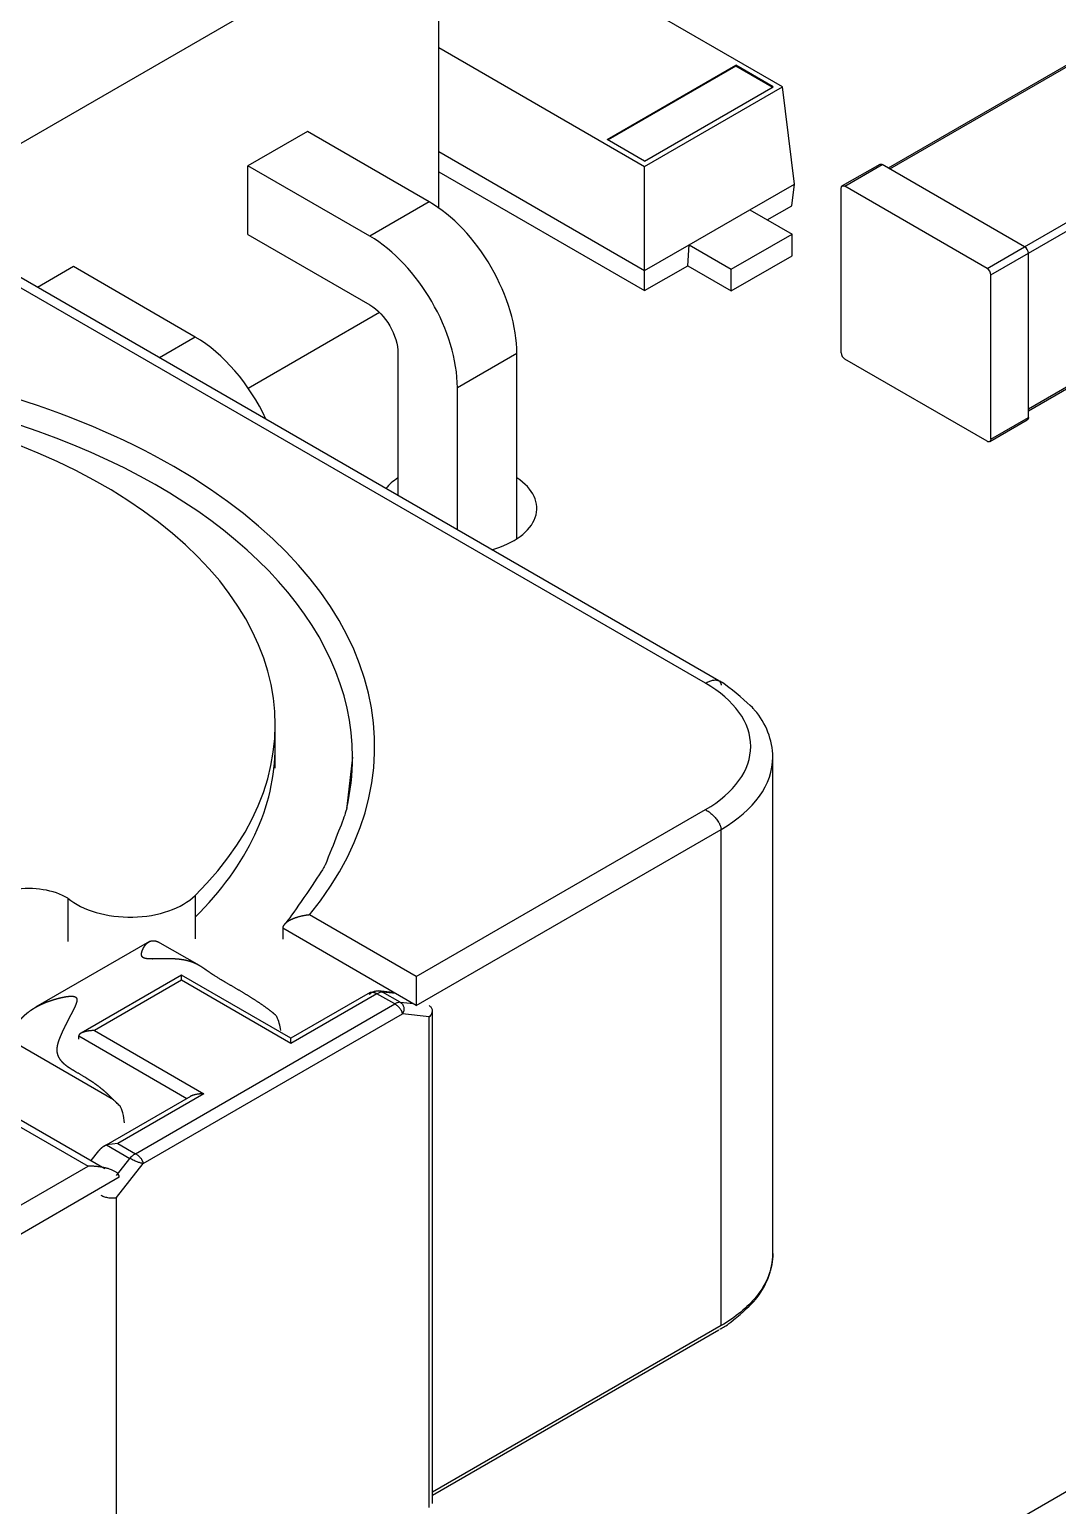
# Model space of a CAD drawing. Extents: x 0 to 11, y 0 to 8.5.
# Drawn here: x 7.6678 to 7.7697, y 6.3833 to 6.5296 of the extents above; entities that cross this region are included whole.
import ezdxf

# ---------------------------------------------------------------- set-up
doc = ezdxf.new("R2010")
doc.units = 0
doc.header["$LTSCALE"] = 0.5
doc.header["$MEASUREMENT"] = 0
doc.layers.add('TANGENT_LINES', color=7, linetype='CONTINUOUS')
doc.layers.add('VISIBLE', color=7, linetype='CONTINUOUS')

msp = doc.modelspace()

# ---------------------------------------------------------------- linework, layer by layer
at = {"layer": 'TANGENT_LINES'}
for p, q in [((7.753102473636838, 6.515741663600681), (7.775002368690382, 6.528385573750032)), ((7.766465121470285, 6.508026735371553), (7.788365016523828, 6.520670645520904)), ((7.766836306125498, 6.507383824673967), (7.788736201185869, 6.520027734827261)), ((7.734821629024625, 6.464758846854515), (7.644939263111595, 6.516652454373495)), ((7.748648257685529, 6.514027235109261), (7.75236010430593, 6.516170270728463)), ((7.707446760199068, 6.512473534426745), (7.701554203689181, 6.509071465381261)), ((7.762753274843056, 6.505883699756293), (7.766465121463458, 6.508026735375495)), ((7.763124459505097, 6.505240789062649), (7.766836306125498, 6.507383824681851)), ((7.684247718821557, 6.499079561806731), (7.68069038723055, 6.49702573548025)), ((7.716123201674257, 6.497445496962819), (7.71023064516437, 6.494043427917336)), ((7.766836306125498, 6.491953967931916), (7.771476114401001, 6.494632762455919)), ((7.763124459505097, 6.48895371805715), (7.766836306125498, 6.491096753676352)), ((7.706152253690185, 6.435680532296401), (7.734821629024625, 6.452232803660278)), ((7.706152253690185, 6.432819579725058), (7.736371324988642, 6.450266568459952)), ((7.736371324988642, 6.401083900094662), (7.736371324988642, 6.450266568459952)), ((7.684220507474544, 6.443707043537758), (7.684220507474544, 6.44156400787914)), ((7.684220507474544, 6.44156400787914), (7.684220507474543, 6.439420972220522)), ((7.706152253690185, 6.435680532296401), (7.695564140479555, 6.441793582233812)), ((7.706152253690185, 6.432819579725058), (7.69291181649414, 6.44046394961065)), ((7.682879245138738, 6.435317321779648), (7.674237737522423, 6.430328145092341)), ((7.693727116886862, 6.429054300182529), (7.682879245138738, 6.435317321779648)), ((7.702257827209995, 6.433979508023578), (7.693727116886862, 6.429054300182529)), ((7.704128474736854, 6.433988009034229), (7.702805512083175, 6.434138942126205)), ((7.678309759160108, 6.418126746650408), (7.70401268742269, 6.432966339019812)), ((7.67908460812219, 6.417143629616091), (7.704787534424625, 6.431983220853803)), ((7.705883334949549, 6.432974840030464), (7.704560372295869, 6.433125773122438)), ((7.707433030913592, 6.431681403592552), (7.704787534424632, 6.431983220853819)), ((7.674237737522423, 6.430328145092341), (7.685085609270548, 6.424065123495223)), ((7.707433030913585, 6.383042109184655), (7.707433030913585, 6.431681403592536)), ((7.672688041558406, 6.429792386177686), (7.683407618104168, 6.423603435849279)), ((7.663020525235219, 6.423004517442478), (7.673608638445849, 6.416891467505067)), ((7.685085609270548, 6.424065123495223), (7.676554898947414, 6.419139915654174)), ((7.676439111633242, 6.415975209981155), (7.677762074286929, 6.417653768742868)), ((7.676439111633224, 6.413787056172207), (7.679084608122183, 6.4171436296161)), ((7.644939263111409, 6.400339196141191), (7.673608638445849, 6.416891467505067)), ((7.646488959075427, 6.398372960940865), (7.676708030373884, 6.415819949675758)), ((7.67643911163323, 6.365147761764317), (7.67643911163323, 6.413787056172199)), ((7.736371324988642, 6.401083900094662), (7.707753983456511, 6.384561670460187))]:
    msp.add_line(p, q, dxfattribs=at)
for centre, major_axis, ratio, start_param, end_param in [((7.634091391363377, 6.458495825257343), (-0.06793963254593027, 0), 0.5773502621102924, 2.701739664815516, 5.152241969158959), ((7.634091391363359, 6.457424307428025), (-0.06574803149607078, 0), 0.5773502621102824, 3.141592653589885, 5.175573911783964), ((7.723973757276506, 6.458495825257397), (-0.01534120734907685, 0), 0.5773502621102873, 2.356194490192096, 3.92699081698753), ((7.63409139136339, 6.458495825257348), (-0.05807742782151681, 0), 0.577350262110291, 2.61225722326914, 3.14159265358974), ((7.723973757276507, 6.457424307428088), (-0.01753280839894522, 0), 0.5773502621102862, 2.356194490192081, 3.141592653589705)]:
    msp.add_ellipse(centre, major_axis=major_axis, ratio=ratio, start_param=start_param, end_param=end_param, dxfattribs=at)
at = {"layer": 'TANGENT_LINES', "extrusion": (0, 0, -1)}
msp.add_ellipse((7.723973757276507, 6.408241639062798), major_axis=(0.01753280839894522, 0), ratio=0.5773502621102862, start_param=0.4398576893655164, end_param=0.7853981633977123, dxfattribs=at)
at = {"layer": 'TANGENT_LINES'}
for points in [[(7.734821629024625, 6.464758846854515), (7.736371324988643, 6.465653564225531), (7.736371324988642, 6.464582046396223)], [(7.734821629024625, 6.452232803660278), (7.736371324988643, 6.451338086289261), (7.736371324988642, 6.450266568459952)], [(7.704787534424625, 6.431983220853803), (7.704787534424625, 6.432518979768457), (7.704012686442616, 6.432966338453967)], [(7.67908460812219, 6.417143629616091), (7.67908460812219, 6.417679388530745), (7.678309760140182, 6.418126747216254)]]:
    msp.add_rational_spline(points, [1, 0.707106781187, 1], degree=2, dxfattribs=at)
for points, knots in [([(7.702808840632408, 6.434147844179172), (7.702719320502263, 6.434139943486187), (7.702534043265405, 6.434123591649307), (7.702351943222803, 6.434028349194185), (7.702257828190069, 6.433979124896082)], [0, 0, 0, 0, 0.4831685298323523, 1, 1, 1, 1]), ([(7.704563700845102, 6.433134675175406), (7.704474180714958, 6.433126774482421), (7.704288903478099, 6.433110422645541), (7.704106803435498, 6.433015180190419), (7.704012688402763, 6.432965955892316)], [0, 0, 0, 0, 0.4831685298321659, 1, 1, 1, 1]), ([(7.704787534424625, 6.431983220853803), (7.704826669003525, 6.432042593071726), (7.704902100306437, 6.432157032114653), (7.704956673755026, 6.432329046734382), (7.704971414830645, 6.432615173996817), (7.704834997814168, 6.432926973350742), (7.704652351925647, 6.43305927664305), (7.70456058670509, 6.433125748661103)], [0, 0, 0, 0, 0.1776460164189357, 0.3424099824843896, 0.5487432072259393, 0.7732788870740813, 1, 1, 1, 1]), ([(7.677758745737695, 6.41765882731829), (7.677845644344757, 6.417752797932312), (7.678015764268545, 6.417936762603743), (7.678213182666415, 6.418064079819568), (7.678309758180035, 6.418126362391222)], [0, 0, 0, 0, 0.5108079355190069, 1, 1, 1, 1]), ([(7.67908460812219, 6.417143629616089), (7.679033744419423, 6.417152295082389), (7.678929551739603, 6.41717004601491), (7.678764154099865, 6.417217547046573), (7.678459646795717, 6.417316751938864), (7.678090669395517, 6.417475224106589), (7.677869794153231, 6.417594977340036), (7.677761859877708, 6.417653496703092)], [0, 0, 0, 0, 0.1496811954658613, 0.3066171754172743, 0.5218419923925782, 0.7663403213401085, 1, 1, 1, 1])]:
    msp.add_open_spline(points, degree=3, knots=knots, dxfattribs=at)
at = {"layer": 'VISIBLE'}
for p, q in [((7.655403431886275, 6.511625165776239), (7.708374721854169, 6.542208153923522)), ((7.708374721854169, 6.511880310298719), (7.708374721854169, 6.542208153923522)), ((7.742469255545343, 6.523885198859051), (7.719510261715374, 6.537140579964571)), ((7.774739901501195, 6.528411573130875), (7.752948723917676, 6.515830431041339)), ((7.708374721854169, 6.527774102707148), (7.72878987826638, 6.515987406801536)), ((7.725078031645977, 6.518666201325538), (7.737829447269841, 6.526028234478253)), ((7.737829447269841, 6.525921082695322), (7.725170827813194, 6.518612625434073)), ((7.737829447269841, 6.525921082695322), (7.737829447269841, 6.526028234478253)), ((7.741541293890243, 6.523885198859051), (7.737829447269841, 6.526028234478253)), ((7.741448497723026, 6.523831622967585), (7.737829447269841, 6.525921082695322)), ((7.72878987826638, 6.516523165706335), (7.741541293890243, 6.523885198859051)), ((7.72878987826638, 6.515987406801536), (7.742469255545343, 6.523885198859051)), ((7.743637264747987, 6.514241538395268), (7.742469255545343, 6.523885198859051)), ((7.695360059641385, 6.519451794161772), (7.689467503131497, 6.516049725116289)), ((7.707446760199068, 6.512473534426745), (7.695360059641385, 6.519451794161772)), ((7.72878987826638, 6.516523165706335), (7.725078031645977, 6.518666201325538)), ((7.736151184305809, 6.465005429752004), (7.646268818392778, 6.516899037270985)), ((7.708374721854169, 6.517456091824071), (7.72878987826638, 6.50566939591846)), ((7.701554203689181, 6.509071465381261), (7.689467503131497, 6.516049725116289)), ((7.689467503131497, 6.509245586900176), (7.689467503131497, 6.516049725116289)), ((7.708374721854169, 6.515462911814189), (7.72878987826638, 6.503676215908577)), ((7.72878987826638, 6.50566939591846), (7.72878987826638, 6.515987406801536)), ((7.752097637116743, 6.516196270109306), (7.748385790496341, 6.514053234490104)), ((7.766465121463458, 6.508026735375495), (7.75236010430593, 6.516170270728463)), ((7.739229446886259, 6.511696683597465), (7.743637264747987, 6.514241538395268)), ((7.743377707147393, 6.51209850273665), (7.743637264747987, 6.514241538395268)), ((7.748277073023489, 6.497525860533958), (7.748277073023489, 6.513812931539458)), ((7.762753274843056, 6.505883699756293), (7.748648257685529, 6.514027235109261)), ((7.733197696128107, 6.508214250716262), (7.739229446886259, 6.511696683597466)), ((7.739229446886259, 6.511696683597466), (7.743405274334211, 6.509285768525864)), ((7.740955591430298, 6.510700093592525), (7.743377707147393, 6.51209850273665)), ((7.689467503131497, 6.509245586900176), (7.701554203689181, 6.502267327165148)), ((7.72878987826638, 6.50566939591846), (7.733197696128107, 6.508214250716262)), ((7.733067917327809, 6.506146142882011), (7.733197696128107, 6.508214250716262)), ((7.733197696128107, 6.508214250716262), (7.737373523576059, 6.50580333564466)), ((7.737373523576059, 6.50580333564466), (7.743405274334211, 6.509285768525864)), ((7.743405274334211, 6.507142732867245), (7.743405274334211, 6.509285768525864)), ((7.737373523576059, 6.503660299986041), (7.743405274334211, 6.507142732867245)), ((7.766836306125498, 6.491096753676352), (7.766836306125498, 6.507383824681851)), ((7.672161018263874, 6.506057821541758), (7.668603686672866, 6.504003995215277)), ((7.684247718821557, 6.499079561806731), (7.672161018263874, 6.506057821541758)), ((7.72878987826638, 6.503676215908577), (7.733067917327809, 6.506146142882011)), ((7.72878987826638, 6.503676215908577), (7.72878987826638, 6.50566939591846)), ((7.733067917327809, 6.506146142882011), (7.737373523576059, 6.503660299986041)), ((7.737373523576059, 6.503660299986041), (7.737373523576059, 6.50580333564466)), ((7.763124459505097, 6.48895371805715), (7.763124459505097, 6.505240789062649)), ((7.689490613807537, 6.494016588733122), (7.70250159450517, 6.501528481849213)), ((7.704338088654482, 6.497445496962819), (7.704338088654482, 6.483372728864837)), ((7.716123201674257, 6.479080604631186), (7.716123201674257, 6.497445496962819)), ((7.762753274843056, 6.488739414487346), (7.748648257685529, 6.496882949840314)), ((7.71023064516437, 6.479970659819354), (7.71023064516437, 6.494043427917336)), ((7.766836306125498, 6.491776433042717), (7.771476114401001, 6.49445522756672)), ((7.763015742032243, 6.488713415106504), (7.766727588652645, 6.490856450725706)), ((7.692168819184908, 6.458495825257346), (7.692168819184908, 6.460638860915964)), ((7.692168819184907, 6.456352789598728), (7.692168819184908, 6.458495825257346)), ((7.699839422859442, 6.457424307429288), (7.699277665083353, 6.452532110879902)), ((7.741506565675452, 6.408241639062798), (7.741506565675452, 6.457424307428088)), ((7.671620781232981, 6.443444111524642), (7.671620781232981, 6.439158040207406)), ((7.679693414565898, 6.439149910392441), (7.668418572669818, 6.432640377468488)), ((7.69291181649414, 6.44046394961065), (7.692911816494139, 6.439392431781342)), ((7.684648579020834, 6.436769546240311), (7.680771091610225, 6.439008214613155)), ((7.682870866298802, 6.435819585248001), (7.672916561081174, 6.430072464521477)), ((7.682879245138738, 6.435317321779648), (7.682879245138738, 6.435824332656289)), ((7.693727116886862, 6.429561401176315), (7.682887623978673, 6.435819585248)), ((7.706152253690185, 6.435680532296401), (7.706152253690195, 6.432819579725064)), ((7.70159304858933, 6.434102798906476), (7.693727116886862, 6.429561401176315)), ((7.704012684122712, 6.432966339793364), (7.702257828549826, 6.433979506118335)), ((7.703796741740598, 6.434106581781514), (7.702418874188375, 6.434263778819096)), ((7.704563698525206, 6.433134676514803), (7.70280884295232, 6.434147842839774)), ((7.706152253690185, 6.432819579725058), (7.706152253690159, 6.432773239120857)), ((7.707753983456511, 6.383462679924431), (7.707753983456511, 6.432377468832394)), ((7.676130762393818, 6.423460523624928), (7.666076449327317, 6.429265383909212)), ((7.672688041558406, 6.429463192539056), (7.672688041558406, 6.429792386177686)), ((7.693727116886862, 6.429054300182529), (7.693727116886862, 6.429561311059171)), ((7.663467593177839, 6.42346431956135), (7.675262257632332, 6.416654666947045)), ((7.683764432829221, 6.423809442924314), (7.675174163798316, 6.418849848847723)), ((7.676554897967341, 6.419139531394988), (7.675455987411918, 6.418988327241452)), ((7.675455987582431, 6.418988325342795), (7.677758743417783, 6.417658828657679)), ((7.676554902247391, 6.419139914880622), (7.678309757820277, 6.418126748555651)), ((7.673909403438539, 6.417435737670429), (7.674684251420536, 6.418418855270578)), ((7.676708030373883, 6.415772854517467), (7.676708030373884, 6.415819949675758)), ((7.707753983456511, 6.38426538538534), (7.736151184305809, 6.400660516738881)), ((7.774259999366302, 6.386730919121717), (7.751988919643891, 6.373872705406504))]:
    msp.add_line(p, q, dxfattribs=at)
for centre, radius, start, end in [((7.734223394277913, 6.457287464961114), 0.0072844568408851, 1.076395564910118, 41.23722211528175), ((7.734182985687906, 6.408397724424259), 0.0073252430999962, 319.4597645541485, 358.7790563126337)]:
    msp.add_arc(centre, radius, start, end, dxfattribs=at)
at = {"layer": 'VISIBLE', "extrusion": (0, 0, -1)}
for centre, major_axis, ratio, start_param, end_param in [((7.75236010430593, 6.51574166359674), (-0.0002624671891870989, 0.0004546065125667909), 0.5773502727288056, 0, 0.7853981541984222), ((7.748648257685529, 6.513598627977538), (-0.0002624671891870989, 0.0004546065125667909), 0.5773502727288056, 5.497787134585166, 7.068583461380401), ((7.701554203689181, 6.499052773677221), (-0.001968503918904574, 0.003409548844248711), 0.5773502727294332, 0.7853981542009357, 2.356194480995666), ((7.766465121463458, 6.491311057238272), (-0.0002624671891870989, 0.0004546065125667909), 0.5773502727288056, 2.356194480992104, 3.141592653589793), ((7.762753274843056, 6.489168021619069), (-0.0002624671891870989, 0.0004546065125667909), 0.5773502727288056, 2.356194480994176, 3.926990807790607), ((7.723973757276507, 6.408241639062798), (0.01753280839894522, 0), 0.5773502621102862, 0, 0.4398576893655164)]:
    msp.add_ellipse(centre, major_axis=major_axis, ratio=ratio, start_param=start_param, end_param=end_param, dxfattribs=at)
at = {"layer": 'VISIBLE'}
for centre, major_axis, ratio, start_param, end_param in [((7.707446760199069, 6.502454842722704), (0.006135170547253211, -0.01062642723124174), 0.5773502727293037, 0.7853981725937861, 2.356194499388794), ((7.701554203689181, 6.499052773677221), (0.006135170547253211, -0.01062642723124174), 0.5773502727293037, 0.7853981725937861, 2.356194499388589), ((7.766465121463458, 6.507598128243771), (0.0002624671891870989, -0.0004546065125667909), 0.5773502727288056, 0.7853981725976892, 2.356194499388979), ((7.762753274843056, 6.505455092624569), (0.0002624671891870989, -0.0004546065125667909), 0.5773502727288056, 0.7853981725956168, 2.356194499388979), ((7.684247718821558, 6.489060870102691), (0.006135170547253211, -0.01062642723124174), 0.5773502727293037, 1.416458366509808, 2.356194499388589), ((7.634091391363372, 6.460638860915954), (-0.05807742782152836, 0), 0.5773502621102833, 2.612257223270076, 5.205532539810921), ((7.748648257685529, 6.497311556972038), (0.0002624671891870989, -0.0004546065125667909), 0.5773502727288056, 3.926990826184213, 5.497787152978772), ((7.71023064516437, 6.482096004057966), (-0.007874015748031482, 0), 0.5773502621103194, 5.557967060082633, 5.834706867680168), ((7.71023064516437, 6.482096004057966), (-0.007874015748031482, 0), 0.5773502621103194, 2.019274766294276, 3.866810900686965), ((7.634091391363359, 6.457424307428025), (-0.06574803149607078, 0), 0.5773502621102824, 3.008434422334977, 3.141592653589885), ((7.667677037578909, 6.441248179270281), (-0.005479002624673157, 0), 0.5773502621103686, 3.908885970625894, 7.086688316938115), ((7.677776145035443, 6.445883717680694), (-0.007466159559536223, 0), 0.577350262110286, 0.6015930344457959, 2.612257291536425)]:
    msp.add_ellipse(centre, major_axis=major_axis, ratio=ratio, start_param=start_param, end_param=end_param, dxfattribs=at)
for points, degree, knots in [([(7.73970120991184, 6.462089219572441), (7.739660608676559, 6.462150301023595), (7.739492639416746, 6.462402997919823), (7.736867209347047, 6.464646072175805), (7.736393364421692, 6.464878210886124), (7.736244598697498, 6.464951091867867)], 3, [0, 0, 0, 0, 0.1794477525070848, 0.7423839682470549, 1, 1, 1, 1]), ([(7.699277665083353, 6.452532110879902), (7.699247009656033, 6.452362429235333), (7.699128817682301, 6.451708221800285), (7.697969587821961, 6.44884864288344), (7.697111027166214, 6.446730752347662)], 3, [0, 0, 0, 0, 0.2593697892715701, 1, 1, 1, 1]), ([(7.697111027166214, 6.446730752347662), (7.697092044596059, 6.446680505151195), (7.696989565110415, 6.446409240153517), (7.693492814930418, 6.441254000404303), (7.693184987905258, 6.440961554415138), (7.693114997707589, 6.440895061381987)], 3, [0, 0, 0, 0, 0.1494092819078878, 0.8066023850127498, 1, 1, 1, 1]), ([(7.695564140478423, 6.44179358223243), (7.695511813757494, 6.441788310065259), (7.69545947510386, 6.441782553320301), (7.695407158008492, 6.441776315396543), (7.695354895922338, 6.441769600119531), (7.695302722256463, 6.441762411741503), (7.695250670381954, 6.441754754941302), (7.694664133189391, 6.441662981364161), (7.694145910182338, 6.441530148106991), (7.693680548433975, 6.441353706168698), (7.693303292251811, 6.441143955370781), (7.693042294702848, 6.440915131333723), (7.692911816538181, 6.440683410186296), (7.69291181649414, 6.44046394961065)], 7, [0, 0, 0, 0, 0, 0, 0, 0, 0.08847989963856, 0.08847989963856, 0.08847989963856, 0.08847989963856, 0.08847989963856, 0.08847989963856, 1, 1, 1, 1, 1, 1, 1, 1]), ([(7.692188001901651, 6.431873454627365), (7.691974945493629, 6.432057353388849), (7.69174713658346, 6.432243710219319), (7.691504128199961, 6.432432731565581), (7.691245812949405, 6.432624421623103), (7.690972587304988, 6.432818611025006), (7.690685468741484, 6.433014923338892), (7.69038640356503, 6.43321258739132), (7.689911363093602, 6.433517663928973), (7.689741228970543, 6.433625258670893), (7.689569263947226, 6.433732484304578), (7.689396063555979, 6.433839097044467), (7.689222152989293, 6.433944910095481), (7.68904798425576, 6.434049791069056), (7.6888739333362, 6.434153659399404), (7.688535779843437, 6.434353908294876), (7.688371601166148, 6.434450417336456), (7.688207890216398, 6.434546059939287), (7.688044686073964, 6.434640948092087), (7.687881952730165, 6.434735247411603), (7.687719576594395, 6.434829189865508), (7.687557346766496, 6.434923108524315), (7.687314334804561, 6.435064320539041), (7.687235128276809, 6.435110432984096), (7.687157316874737, 6.435155852106337), (7.687080918344877, 6.435200597775236), (7.687005949797357, 6.435244689300673), (7.686932427705985, 6.435288145432933), (7.68686036790816, 6.435330984362731), (7.686719231194054, 6.435415446387633), (7.686650079331843, 6.43545710816009), (7.686582536484587, 6.435498149263421), (7.686516233996043, 6.435538702841615), (7.686451871532587, 6.43557854518096), (7.686388729838026, 6.435618006230265), (7.686327136146854, 6.435656854831909), (7.686212656226301, 6.435729723537274), (7.686159231048221, 6.435764017065075), (7.686106755834638, 6.435797979650359), (7.68605532798744, 6.435831529327757), (7.686005015142676, 6.435864598785081), (7.685955860653228, 6.435897133594651), (7.685907888254421, 6.435929090642047), (7.685861105912622, 6.435960436752307), (7.68579674654674, 6.436003560198069), (7.685734639486698, 6.436045527382179), (7.685674805474441, 6.436086251927295), (7.685617208768305, 6.436125683058683), (7.685561776107893, 6.436163798834435), (7.685508410140075, 6.436200600714144), (7.685456997306101, 6.43623610946604), (7.685303784056824, 6.436341943513985), (7.685207996568344, 6.436408133510949), (7.68511853265615, 6.436469520192906), (7.685034229109927, 6.43652658587955), (7.684954151034242, 6.436579755260055), (7.684877502287874, 6.436629423669869), (7.684803569905772, 6.436675965805239), (7.684719172116655, 6.436727354455513), (7.684706707427516, 6.436734897648966), (7.68469430536801, 6.436742356081362), (7.684681962985198, 6.436749731322374), (7.684669677435289, 6.436757024888981), (7.684657445977605, 6.436764238248469), (7.684645265968812, 6.436771372821274), (7.684633134857424, 6.436778429983681), (7.68455600818965, 6.436823297712865), (7.68448085800801, 6.436865036429875), (7.684407028612924, 6.436903999822902), (7.684334014376466, 6.436940469445009), (7.684261402692165, 6.436974682755169), (7.684188835089223, 6.43700685144915), (7.684115986511047, 6.437037170080146), (7.683993735076374, 6.437084864166169), (7.683944668387076, 6.437103165377805), (7.683895228473622, 6.437120799970261), (7.683845447484252, 6.437137751354635), (7.683795164822814, 6.437154117962199), (7.683744247799977, 6.43716998247611), (7.683692805613907, 6.437185284705279), (7.683498740830295, 6.437240377052025), (7.68335255975569, 6.437276655862765), (7.683202266994905, 6.437308972791691), (7.683047879070452, 6.437337420662272), (7.682889420619929, 6.437362098776035), (7.682726915978153, 6.437383117440339), (7.682560380759447, 6.43740060249616), (7.682266939973992, 6.43742485530956), (7.682141976233561, 6.43743325186149), (7.68201491483618, 6.437439948523175), (7.681885750406325, 6.437445005511339), (7.681754468840555, 6.437448491852249), (7.681621036573228, 6.43745049299607), (7.68148538984199, 6.437451118431158), (7.681280478309157, 6.43745021372703), (7.681212986819791, 6.437449627665082), (7.681144935698186, 6.437448768457614), (7.681076309642451, 6.437447654908569), (7.681007089626624, 6.437446308909646), (7.680937250691366, 6.437444757068973), (7.680866759734728, 6.437443032339892), (7.680725661931921, 6.437439352215835), (7.680655079757978, 6.437437404257456), (7.680583798720078, 6.437435357925839), (7.680511725827221, 6.437433290947748), (7.680438829482496, 6.437431237692248), (7.680365033274387, 6.437429268458384), (7.680290137069078, 6.437427548850472), (7.680171367542766, 6.43742542078375), (7.680128331724108, 6.437424767787581), (7.680084890795746, 6.437424249341799), (7.680041017471309, 6.437423890480913), (7.679996679506059, 6.437423721933213), (7.679951835039478, 6.437423784002577), (7.679906427938222, 6.43742413045012), (7.679809416131264, 6.437425609338246), (7.67975778489513, 6.437426818116569), (7.67970526384499, 6.437428573334825), (7.679651699125396, 6.43743096890352), (7.679596867120336, 6.437434240426669), (7.67954058338322, 6.437438653549465), (7.67948263535016, 6.437444562358865), (7.679375159516121, 6.437459691280201), (7.679330343386233, 6.4374673558852), (7.67928788824579, 6.437476146736818), (7.679247971046761, 6.437486123378516), (7.679210721885324, 6.437497327646091), (7.679176224630162, 6.437509777389919), (7.679144517551145, 6.43752346019718), (7.679083975768688, 6.437554579060246), (7.679055507701382, 6.437572337318247), (7.679031652060988, 6.437590839049203), (7.679011979610519, 6.437609433379547), (7.678995793625644, 6.437627661522523), (7.678982492542758, 6.437645266910322), (7.678971448027686, 6.437662193417165), (7.67895167903022, 6.437697234889294), (7.67894306585962, 6.437715877479318), (7.678935663757653, 6.437735241847763), (7.678929434989222, 6.437755526817458), (7.678924506968259, 6.437776581784426), (7.678920902578735, 6.437797991779551), (7.678918469966304, 6.43781911151724), (7.67891540319981, 6.437861042202134), (7.678914920947455, 6.437882295116965), (7.678915290594985, 6.437902958926518), (7.678916348479615, 6.4379231351851), (7.678917988620401, 6.437942894636384), (7.678920129819149, 6.437962289418096), (7.678922702966464, 6.437981358085992), (7.678925826566463, 6.438001190193716), (7.678925995839881, 6.438002256128824), (7.67892616636444, 6.438003321265379), (7.678926338131333, 6.438004385606527), (7.678926511131854, 6.438005449155376), (7.678926685357396, 6.438006511914997), (7.678926860799449, 6.438007573888424), (7.678927037449601, 6.438008635078652), (7.678936105784945, 6.438063111277867), (7.678948357800222, 6.438115523528587), (7.678962655347106, 6.438166277217828), (7.678978528497117, 6.438215523458026), (7.678995655068729, 6.438263363918937), (7.679013782143123, 6.438309881241423), (7.679032782291879, 6.438355115770577), (7.67906299519079, 6.438422398833707), (7.679073665483787, 6.43844533674953), (7.679084527561478, 6.438467929075559), (7.679095568376303, 6.438490178569038), (7.679106780479487, 6.438512085604832), (7.679118160109259, 6.438533649017966), (7.679129705279326, 6.438554866946372), (7.679200168218827, 6.43868046815436), (7.679263020780019, 6.438776470123617), (7.679329606069707, 6.438863553837566), (7.679399694947922, 6.438941475593286), (7.679473105329203, 6.439009979850749), (7.679549658373698, 6.43906882241248), (7.67962916218474, 6.439117782380303), (7.679711405041744, 6.439156670608705), (7.679756892924591, 6.439178179384569), (7.679803218711684, 6.439196607104721), (7.679850346580538, 6.439211921766312), (7.679898238853518, 6.439224094337958), (7.679946855647579, 6.439233099197276), (7.679996154796974, 6.439238914468135), (7.680046091764401, 6.439241522379844), (7.680096619256007, 6.439240909770499), (7.680121279766499, 6.439240610779619), (7.680146080942082, 6.439239544648451), (7.680171017284465, 6.43923770984682), (7.68019608313895, 6.439235105106055), (7.680221272683765, 6.439231729432934), (7.680246579915405, 6.43922758212557), (7.680271998628085, 6.439222662792051), (7.680348759787919, 6.439205546191696), (7.680400420950563, 6.439191008204439), (7.680452291981716, 6.43917345082451), (7.68050418115797, 6.439152958901778), (7.680555913339028, 6.439129611732648), (7.680607326043237, 6.439103485132935), (7.680658266774344, 6.439074652803853), (7.680708591190084, 6.439043187221617)], 8, [3.1940027638e-06, 3.1940027638e-06, 3.1940027638e-06, 3.1940027638e-06, 3.1940027638e-06, 3.1940027638e-06, 3.1940027638e-06, 3.1940027638e-06, 3.1940027638e-06, 0.05027487033907, 0.05027487033907, 0.05027487033907, 0.05027487033907, 0.05027487033907, 0.05027487033907, 0.05027487033907, 0.07769043966999, 0.07769043966999, 0.07769043966999, 0.07769043966999, 0.07769043966999, 0.07769043966999, 0.07769043966999, 0.103666279388, 0.103666279388, 0.103666279388, 0.103666279388, 0.103666279388, 0.103666279388, 0.103666279388, 0.116553276768, 0.116553276768, 0.116553276768, 0.116553276768, 0.116553276768, 0.116553276768, 0.116553276768, 0.129435181519, 0.129435181519, 0.129435181519, 0.129435181519, 0.129435181519, 0.129435181519, 0.129435181519, 0.1410347241075131, 0.1410347241075131, 0.1410347241075131, 0.1410347241075131, 0.1410347241075131, 0.1410347241075131, 0.1410347241075131, 0.1410347241075131, 0.156992437569, 0.156992437569, 0.156992437569, 0.156992437569, 0.156992437569, 0.156992437569, 0.156992437569, 0.190340538112, 0.190340538112, 0.190340538112, 0.190340538112, 0.190340538112, 0.190340538112, 0.190340538112, 0.1961549212719543, 0.1961549212719543, 0.1961549212719543, 0.1961549212719543, 0.1961549212719543, 0.1961549212719543, 0.1961549212719543, 0.1961549212719543, 0.233121361028, 0.233121361028, 0.233121361028, 0.233121361028, 0.233121361028, 0.233121361028, 0.233121361028, 0.257704489639, 0.257704489639, 0.257704489639, 0.257704489639, 0.257704489639, 0.257704489639, 0.257704489639, 0.324874110968, 0.324874110968, 0.324874110968, 0.324874110968, 0.324874110968, 0.324874110968, 0.324874110968, 0.373261833619, 0.373261833619, 0.373261833619, 0.373261833619, 0.373261833619, 0.373261833619, 0.373261833619, 0.396741168258, 0.396741168258, 0.396741168258, 0.396741168258, 0.396741168258, 0.396741168258, 0.396741168258, 0.419799950994, 0.419799950994, 0.419799950994, 0.419799950994, 0.419799950994, 0.419799950994, 0.419799950994, 0.432723493479, 0.432723493479, 0.432723493479, 0.432723493479, 0.432723493479, 0.432723493479, 0.432723493479, 0.447028567954, 0.447028567954, 0.447028567954, 0.447028567954, 0.447028567954, 0.447028567954, 0.447028567954, 0.458126166238, 0.458126166238, 0.458126166238, 0.458126166238, 0.458126166238, 0.458126166238, 0.458126166238, 0.47025763721, 0.47025763721, 0.47025763721, 0.47025763721, 0.47025763721, 0.47025763721, 0.47025763721, 0.483989873975, 0.483989873975, 0.483989873975, 0.483989873975, 0.483989873975, 0.483989873975, 0.483989873975, 0.499138841338, 0.499138841338, 0.499138841338, 0.499138841338, 0.499138841338, 0.499138841338, 0.499138841338, 0.5, 0.5, 0.5, 0.5, 0.5, 0.5, 0.5, 0.5, 0.544207578984, 0.544207578984, 0.544207578984, 0.544207578984, 0.544207578984, 0.544207578984, 0.544207578984, 0.567610357018, 0.567610357018, 0.567610357018, 0.567610357018, 0.567610357018, 0.567610357018, 0.567610357018, 0.6850468123637308, 0.6850468123637308, 0.6850468123637308, 0.6850468123637308, 0.6850468123637308, 0.6850468123637308, 0.6850468123637308, 0.6850468123637308, 0.75, 0.75, 0.75, 0.75, 0.75, 0.75, 0.75, 0.75, 0.781701133666, 0.781701133666, 0.781701133666, 0.781701133666, 0.781701133666, 0.781701133666, 0.781701133666, 0.8453392462558429, 0.8453392462558429, 0.8453392462558429, 0.8453392462558429, 0.8453392462558429, 0.8453392462558429, 0.8453392462558429, 0.8453392462558429, 0.8453392462558429]), ([(7.666594282006756, 6.430970908659916), (7.66664358520572, 6.431048611297634), (7.666695185349346, 6.431125879067713), (7.666749124841935, 6.431202637107543), (7.666805448544547, 6.431278808110852), (7.666864204709492, 6.431354311798777), (7.666925446225001, 6.431429064208448), (7.66698923225908, 6.431502976745253), (7.667189726872857, 6.43172334041255), (7.667334414493983, 6.431866920442473), (7.667489435764227, 6.432006398357673), (7.667654485457894, 6.43214151544232), (7.667829227274929, 6.432272042013779), (7.668013300241252, 6.432397775910568), (7.668206322866773, 6.43251854207498), (7.668407903079093, 6.432634186908952), (7.668598026630498, 6.432743259155099), (7.668795762682723, 6.432847775662218), (7.669000782285432, 6.432947607560912), (7.669212748114296, 6.433042642963232), (7.669431321884968, 6.433132782750202), (7.669656175832722, 6.433217932680111), (7.669887013581076, 6.43329798762066), (7.670202343550272, 6.433397702490224), (7.670281720335473, 6.433422020295192), (7.670361729216602, 6.433445752470817), (7.670442356037494, 6.433468899005944), (7.670523599066358, 6.433491448016898), (7.670605476475607, 6.433513369755792), (7.670688021582589, 6.433534621140728), (7.670853854965681, 6.433575538822255), (7.670937126182514, 6.433595210778293), (7.671021123021189, 6.433614135324281), (7.671105910672489, 6.433632242941018), (7.671191562618674, 6.433649449025497), (7.671278174852317, 6.433665641106145), (7.671365907694979, 6.433680640189578), (7.671506174682442, 6.433701875218842), (7.671557735931067, 6.433709113987933), (7.671609810824194, 6.433715803630932), (7.671662485846566, 6.433721857576775), (7.67171584415601, 6.433727173277324), (7.671769980577533, 6.433731617104065), (7.671825049539255, 6.433734972462802), (7.671931300105614, 6.433738518143004), (7.671980253895915, 6.4337389481537), (7.672030322735399, 6.433738137511895), (7.672082562467986, 6.433735507372174), (7.672137423129794, 6.433730720962578), (7.672194301285034, 6.433721963891485), (7.672251815142094, 6.433708314794968), (7.672368980107945, 6.433660515946301), (7.672418972987383, 6.433628802505266), (7.672451741042978, 6.433592519161401), (7.672474355480112, 6.433555290262899), (7.672488506372335, 6.433518969993927), (7.672497772863657, 6.433485040152042), (7.672503515341578, 6.433452932005635), (7.672511159024739, 6.433374904763037), (7.672510125911128, 6.433330263865511), (7.67250590724331, 6.433286444958286), (7.672499205808756, 6.433243326707991), (7.672490556028677, 6.433200801807861), (7.672480433684724, 6.433158732794467), (7.67246899203057, 6.433117027193878), (7.672444283215317, 6.433035426367558), (7.672431102812666, 6.432995594618419), (7.672417069254208, 6.432955981134239), (7.672402291719242, 6.432916553071665), (7.672386848953843, 6.432877287310764), (7.672370814993251, 6.432838159392552), (7.672354268812525, 6.432799140430575), (7.672294245275085, 6.432661502170042), (7.67224839309506, 6.432563343224937), (7.672200716043224, 6.432465368193342), (7.672151735437142, 6.432367413409821), (7.672101764636074, 6.432269398920111), (7.672051056224677, 6.432171264925519), (7.671999840977588, 6.432072954263549), (7.671893660868016, 6.431870168762694), (7.671838664751377, 6.431765677526348), (7.671783462467678, 6.431660939284336), (7.671728212945665, 6.431555941583241), (7.671673049769471, 6.431450683787157), (7.671618089117179, 6.431345173417831), (7.67156343769958, 6.431239422494731), (7.671416861413967, 6.430953013730118), (7.671325722413896, 6.430771926450276), (7.671236281779594, 6.430590257009454), (7.671148996296955, 6.430408106511758), (7.671064297369831, 6.430225593478731), (7.670982606933052, 6.43004284513639), (7.67090435336563, 6.429859988702153), (7.670775634217665, 6.429543502710526), (7.670723430288529, 6.429409892186743), (7.670674358501241, 6.429275882957928), (7.67062953174712, 6.429141030468136), (7.670590175278442, 6.429004878629509), (7.670557736890402, 6.428866899601926), (7.670534124930391, 6.428726368470548), (7.670514643311199, 6.428493258165149), (7.670511623503898, 6.428403067623991), (7.670513628974307, 6.428311258249908), (7.670521458387825, 6.428217516515932), (7.670536081780862, 6.428121554088762), (7.67055867915423, 6.428023082855079), (7.670590730692835, 6.427921769201866), (7.670672363486529, 6.427725146263834), (7.670719426363008, 6.427630448394041), (7.670776628611548, 6.427532982206972), (7.670845265223321, 6.427432924615615), (7.670926545319473, 6.427330714908474), (7.671021240318484, 6.427227104098189), (7.671129079761557, 6.427123259890515), (7.671273809411568, 6.426998607620616), (7.671300239281548, 6.426976362796339), (7.671327164222403, 6.426954212607613), (7.671354561774146, 6.426932174407717), (7.671382407200969, 6.426910263096543), (7.671410673491076, 6.426888491120668), (7.671439331356744, 6.426866868473319), (7.671578904835627, 6.426763619935004), (7.671694205955212, 6.426684354279743), (7.671812589400415, 6.426607241169353), (7.67193280261277, 6.426531929147448), (7.672053992353138, 6.426458067216276), (7.672175686040992, 6.426385280654769), (7.672297765748636, 6.426313135298941), (7.672616934686186, 6.426125683606217), (7.67281400180953, 6.42601109009451), (7.673011165252889, 6.425895854989986), (7.673208011522491, 6.425779071701311), (7.673404029909237, 6.425660088521753), (7.673598594845743, 6.425538457789226), (7.673791002242689, 6.425413980252688), (7.674297321045553, 6.425073851637769), (7.67460703257238, 6.424852449131221), (7.674903521901496, 6.424624183436601), (7.675183475846437, 6.424391102918788), (7.675445805949034, 6.424155631835673), (7.675690691517554, 6.42392036599279), (7.675918737052324, 6.423687847885155), (7.676130763904762, 6.423460526235402)], 8, [0.11418822788987, 0.11418822788987, 0.11418822788987, 0.11418822788987, 0.11418822788987, 0.11418822788987, 0.11418822788987, 0.11418822788987, 0.11418822788987, 0.157825680378, 0.157825680378, 0.157825680378, 0.157825680378, 0.157825680378, 0.157825680378, 0.157825680378, 0.2459550993565977, 0.2459550993565977, 0.2459550993565977, 0.2459550993565977, 0.2459550993565977, 0.2459550993565977, 0.2459550993565977, 0.2459550993565977, 0.329075748584, 0.329075748584, 0.329075748584, 0.329075748584, 0.329075748584, 0.329075748584, 0.329075748584, 0.356738287571, 0.356738287571, 0.356738287571, 0.356738287571, 0.356738287571, 0.356738287571, 0.356738287571, 0.384183114817, 0.384183114817, 0.384183114817, 0.384183114817, 0.384183114817, 0.384183114817, 0.384183114817, 0.3999206805229999, 0.3999206805229999, 0.3999206805229999, 0.3999206805229999, 0.3999206805229999, 0.3999206805229999, 0.3999206805229999, 0.413885279369, 0.413885279369, 0.413885279369, 0.413885279369, 0.413885279369, 0.413885279369, 0.413885279369, 0.428868514954, 0.428868514954, 0.428868514954, 0.428868514954, 0.428868514954, 0.428868514954, 0.428868514954, 0.450452273594, 0.450452273594, 0.450452273594, 0.450452273594, 0.450452273594, 0.450452273594, 0.450452273594, 0.471319373775, 0.471319373775, 0.471319373775, 0.471319373775, 0.471319373775, 0.471319373775, 0.471319373775, 0.524212594239, 0.524212594239, 0.524212594239, 0.524212594239, 0.524212594239, 0.524212594239, 0.524212594239, 0.58019780861, 0.58019780861, 0.58019780861, 0.58019780861, 0.58019780861, 0.58019780861, 0.58019780861, 0.6755134526450001, 0.6755134526450001, 0.6755134526450001, 0.6755134526450001, 0.6755134526450001, 0.6755134526450001, 0.6755134526450001, 0.745178508912, 0.745178508912, 0.745178508912, 0.745178508912, 0.745178508912, 0.745178508912, 0.745178508912, 0.788135731268, 0.788135731268, 0.788135731268, 0.788135731268, 0.788135731268, 0.788135731268, 0.788135731268, 0.825926519858, 0.825926519858, 0.825926519858, 0.825926519858, 0.825926519858, 0.825926519858, 0.825926519858, 0.834169026729, 0.834169026729, 0.834169026729, 0.834169026729, 0.834169026729, 0.834169026729, 0.834169026729, 0.865572264259, 0.865572264259, 0.865572264259, 0.865572264259, 0.865572264259, 0.865572264259, 0.865572264259, 0.915876138158, 0.915876138158, 0.915876138158, 0.915876138158, 0.915876138158, 0.915876138158, 0.915876138158, 0.9999956186537925, 0.9999956186537925, 0.9999956186537925, 0.9999956186537925, 0.9999956186537925, 0.9999956186537925, 0.9999956186537925, 0.9999956186537925, 0.9999956186537925]), ([(7.701482978247912, 6.433891107228584), (7.701532873612763, 6.433945021088739), (7.701630322471156, 6.434050318327058), (7.701796230976261, 6.434158539289327), (7.70209911644743, 6.434272687760037), (7.702480260159853, 6.434282748409784), (7.702698469269369, 6.434186316995438), (7.702805726492396, 6.434138917664869)], 3, [0, 0, 0, 0, 0.1729713463822584, 0.337824170445862, 0.5486434661946943, 0.7781428625116515, 1, 1, 1, 1]), ([(7.692714328747167, 6.430350123036223), (7.692678753912046, 6.430577024535409), (7.692609788625385, 6.431016895215969), (7.692370607999672, 6.431610628540352), (7.692334157712515, 6.431716044016952), (7.692330380822826, 6.431723685642079), (7.692327540413022, 6.431728114077322), (7.692322204304121, 6.431734843177876), (7.692272269853325, 6.431788571020698), (7.692218957150105, 6.431842273804116), (7.692188002431043, 6.43187345501372)], 3, [0, 0, 0, 0, 0.3045362427984045, 0.5903732009523991, 0.695447912585095, 0.7230312605106073, 0.7470849647269379, 0.7776089919947564, 0.8708740926747299, 1, 1, 1, 1]), ([(7.707433030913585, 6.431681403592536), (7.707492046724099, 6.431740263637205), (7.707603962453069, 6.431851883976721), (7.707704927833497, 6.432011347723222), (7.707770588037683, 6.432284881746458), (7.707733873501114, 6.432442751621663), (7.707678593131682, 6.432600374081708), (7.707524036025408, 6.432724784939587), (7.707433030913585, 6.43279803957217)], 3, [0, 0, 0, 0, 0.1744113688236761, 0.330748240391359, 0.5167157638005968, 0.6587650715878025, 0.7990767065557938, 1, 1, 1, 1]), ([(7.676836910177602, 6.422770023490195), (7.676836872592874, 6.422770142188829), (7.676836808176303, 6.422770345626751), (7.676836600220827, 6.422770791822701), (7.676821398159352, 6.422807321275174), (7.676482296437023, 6.423130168479497), (7.676379556987356, 6.423235158501153), (7.676221235068095, 6.423378572710256), (7.676130763023266, 6.423460525839775)], 3, [0, 0, 0, 0, 0.0097342775361266, 0.0166836057422349, 0.1014116606859594, 0.4639598918093427, 0.6936833198822888, 1, 1, 1, 1]), ([(7.677232416416404, 6.421183573873226), (7.677195784123403, 6.421502880104223), (7.677130544390909, 6.42207154374462), (7.676841075754226, 6.422753157114736), (7.676840796158539, 6.422753016243061), (7.676839836148832, 6.422762095571096), (7.676838714925646, 6.422765672873346), (7.676837767416682, 6.422768086311545), (7.676837223094895, 6.422769417188782), (7.676837177411386, 6.422769585008862), (7.676837014217044, 6.422769852780666), (7.676836910177602, 6.422770023490195)], 3, [0, 0, 0, 0, 0.4824765065906793, 0.8592592940869936, 0.8652095762493508, 0.9093782228418299, 0.9419047735002856, 0.9658331964846816, 0.9830443887397147, 0.9891904809374267, 1, 1, 1, 1]), ([(7.674889415669212, 6.414008974780814), (7.675011034592825, 6.413951754675621), (7.675224744000789, 6.413851207207831), (7.675442866661886, 6.413799303432785), (7.675662338219118, 6.413751985712834), (7.67602041308751, 6.413726337567611), (7.676225664421223, 6.413739519397487), (7.676367791597724, 6.413771172505093), (7.67643911163323, 6.413787056172198)], 3, [0, 0, 0, 0, 0.199701037148815, 0.3509157058033621, 0.5058011566996511, 0.7000900037881531, 0.849503859112816, 1, 1, 1, 1]), ([(7.736259637148633, 6.400723678635667), (7.736556150384985, 6.400882604801346), (7.737309312176233, 6.401286287001478), (7.739561986712967, 6.403366228561243), (7.739714007060146, 6.403584948880302), (7.739749802050778, 6.403636449169027)], 3, [0, 0, 0, 0, 0.3317444872266871, 0.8426513275117025, 1, 1, 1, 1])]:
    msp.add_open_spline(points, degree=degree, knots=knots, dxfattribs=at)
for points, weights, knots in [([(7.701587872968275, 6.43409972064316), (7.701653443133768, 6.434139886721873), (7.701752359316025, 6.434141644321711), (7.701970289891638, 6.434145516638006), (7.702257826229922, 6.433979507457732)], [0.8680299626840462, 0.8493981862788144, 0.8547460571162646, 0.8667693645799877, 1], [5.250851894013379, 5.250851894013379, 5.250851894013379, 5.568664863236453, 5.568664863236453, 6.28318530718, 6.28318530718, 6.28318530718]), ([(7.674237737522423, 6.430328145092341), (7.673595832436572, 6.430328145092341), (7.673141936997489, 6.43017122493932), (7.672999228765101, 6.430121888031003), (7.672897830999128, 6.430061560586555), (7.672688041558406, 6.429936744613448), (7.672688041558406, 6.429792386177686)], [1, 0.8535533905935, 0.8535533905935, 0.8535533905935, 0.8680299626839991, 0.8995973358901659, 1], [1.570796326795, 1.570796326795, 1.570796326795, 2.3561944901925, 2.3561944901925, 2.603129739961221, 2.603129739961221, 3.14159265359, 3.14159265359, 3.14159265359]), ([(7.675459348374869, 6.418983082141384), (7.675459223888707, 6.418983039104187), (7.675459099402545, 6.41898299606699), (7.675317502292086, 6.418934043294333), (7.675180556097647, 6.418853474594659), (7.674893860599894, 6.41868480482219), (7.674684251420536, 6.418418855270578)], [1, 1, 1, 0.9749410409889838, 0.9663809671645249, 0.9489384915230161, 1], [3.926757664641847, 3.926757664641847, 3.926757664641847, 3.92699081699, 3.92699081699, 4.185544935656512, 4.185544935656512, 4.712388980385, 4.712388980385, 4.712388980385]), ([(7.676708030373876, 6.415819949675753), (7.676708030373876, 6.416397042832858), (7.675314268887292, 6.416714623725875), (7.674538157811351, 6.416891467505066), (7.673608638445849, 6.416891467505067)], [1, 0.8176045029896306, 0.8623779207426991, 0.8895022781973694, 1], [0, 0, 0, 0.9781932742893538, 0.9781932742893538, 1.570796326795, 1.570796326795, 1.570796326795])]:
    msp.add_rational_spline(points, weights, degree=2, knots=knots, dxfattribs=at)
msp.add_rational_spline([(7.685085609270548, 6.424065123495223), (7.684193775321376, 6.424065123495224), (7.68374570274718, 6.423798538989393)], [1, 0.8075094452797997, 0.8680299626947106], degree=2, dxfattribs=at)

doc.saveas('drawing.dxf')
